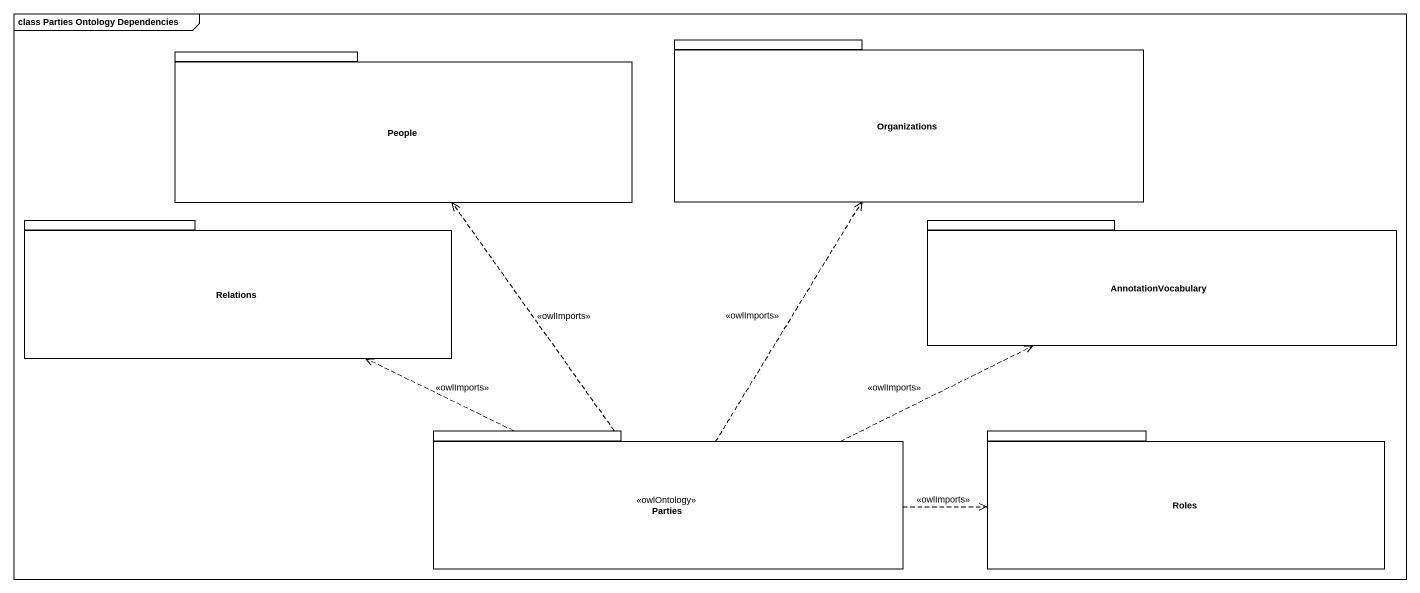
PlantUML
@startuml
mainframe class Parties Ontology Dependencies
package People {
}
package Organizations {
}
package Relations {
}
package AnnotationVocabulary {
}
package Parties <<owlOntology>> {
}
package Roles {
}
Parties .up.> People : <<owlImports>>
Parties .up.> Organizations : <<owlImports>>
Parties .left.> Relations : <<owlImports>>
Parties .right.> AnnotationVocabulary : <<owlImports>>
Parties .right.> Roles : <<owlImports>>
@enduml
